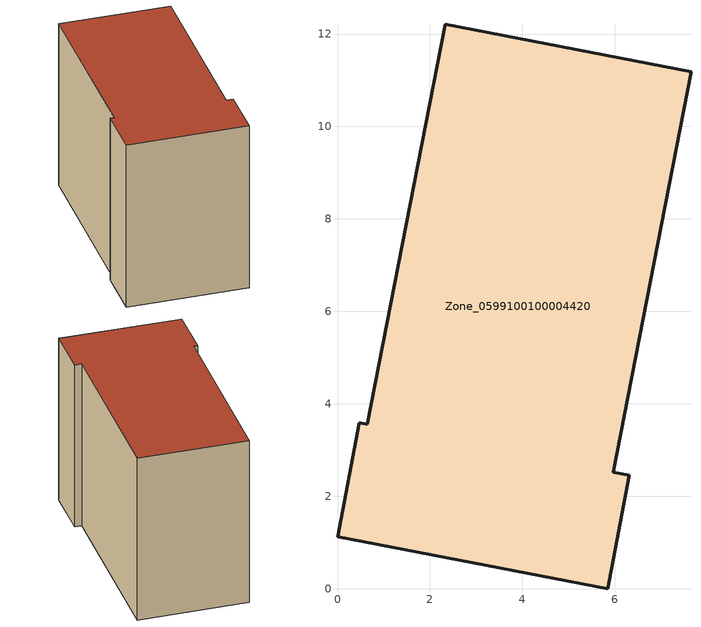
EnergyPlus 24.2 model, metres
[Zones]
Zone_0599100100004420
 floor ground (C_G): 5.84,0 0,1.12 0.47,3.59 0.64,3.56 2.33,12.21 7.65,11.18 5.96,2.52 6.32,2.45 z0
 wall outside (C_F): 0,1.12 5.84,0 6.32,2.45 5.96,2.52 7.65,11.18 2.33,12.21 0.64,3.56 0.47,3.59 0,1.12 z0:8.77
 roof outside (C_R): 5.96,2.52 7.65,11.18 2.33,12.21 0.64,3.56 0.47,3.59 0,1.12 5.84,0 6.32,2.45 z8.77
[BUILDING]
Pand.0599100100004420: North Axis=0; Terrain=City; Loads Convergence Tolerance Value=0.04; Temperature Convergence Tolerance Value=0.4; Solar Distribution=FullExterior; Maximum Number of Warmup Days=25; Minimum Number of Warmup Days=1
[Site:Location]
Rotterdam.The.Hague.AP_ZH_NLD Design_Conditions: Latitude=51.96; Longitude=4.45; Time Zone=1; Elevation=-4.5
[SITE:GROUNDTEMPERATURE:BUILDINGSURFACE]
18, 18, 18, 18, 18, 18, 18, 18, 18, 18, 18, 18
[MATERIAL] Thermal Absorptance=0.9; Solar Absorptance=0.7; Visible Absorptance=0.7
Name | Roughness | Thickness | Conductivity | Density | Specific Heat
G.TI.2006-2014 | MediumSmooth | 0.15 | 0.06 | 540 | 1210
F.TI.2006-2014 | Rough | 0.3 | 0.12 | 1920 | 840
R.TI.2006-2014 | MediumRough | 0.2 | 0.08 | 1500 | 1000
[CONSTRUCTION]
C_G: G.TI.2006-2014
C_F: F.TI.2006-2014
C_R: R.TI.2006-2014
[ZONE]
Zone_0599100100004420: Type=1; Multiplier=1; Ceiling Height=Autocalculate; Volume=Autocalculate; Floor Area=autocalculate; Part of Total Floor Area=Yes
[ZONEINFILTRATION:DESIGNFLOWRATE]
Infil_Zone_0599100100004420: Zone or ZoneList or Space or SpaceList=Zone_0599100100004420; Schedule=AlwaysOn; Design Flow Rate Calculation Method=Flow/Area; Flow Rate per Floor Area=0.0015; Constant Term Coefficient=1; Temperature Term Coefficient=0; Velocity Term Coefficient=0; Velocity Squared Term Coefficient=0
[HVACTEMPLATE:ZONE:IDEALLOADSAIRSYSTEM]
Zone_0599100100004420: Maximum Heating Supply Air Temperature=50; Minimum Cooling Supply Air Temperature=13; Maximum Heating Supply Air Humidity Ratio=0.0156; Minimum Cooling Supply Air Humidity Ratio=0.0077; Heating Limit=NoLimit; Cooling Limit=NoLimit; Dehumidification Control Type=ConstantSensibleHeatRatio; Cooling Sensible Heat Ratio=0.7; Dehumidification Setpoint=60; Humidification Control Type=None; Humidification Setpoint=30; Outdoor Air Method=None; Outdoor Air Flow Rate per Person=0.00944; Outdoor Air Flow Rate per Zone Floor Area=0; Outdoor Air Flow Rate per Zone=0; Demand Controlled Ventilation Type=None; Outdoor Air Economizer Type=NoEconomizer; Heat Recovery Type=None; Sensible Heat Recovery Effectiveness=0.7; Latent Heat Recovery Effectiveness=0.65
[ZONECONTROL:THERMOSTAT]
ThermostatControl_Zone_0599100100004420: Zone or ZoneList=Zone_0599100100004420; Control Type Schedule=DualSetpointControlType; Control 1=Thermostat_Zone_0599100100004420; Temperature Difference Between Cutout And Setpoint=0
[THERMOSTATSETPOINT:DUALSETPOINT]
Thermostat_Zone_0599100100004420: Heating Setpoint Temperature Schedule=HeatingSetpoint_Zone_0599100100004420; Cooling Setpoint Temperature Schedule=CoolingSetpoint_Zone_0599100100004420
[SCHEDULE:COMPACT]
HeatingSetpoint_Zone_0599100100004420: Through: 12/31, For: AllDays, Until: 24:00, 21
CoolingSetpoint_Zone_0599100100004420: Through: 12/31, For: AllDays, Until: 24:00, 24
DualSetpointControlType: Through: 12/31, For: AllDays, Until: 24:00, 4
AlwaysOn: Through: 12/31, For: AllDays, Until: 24:00, 1
